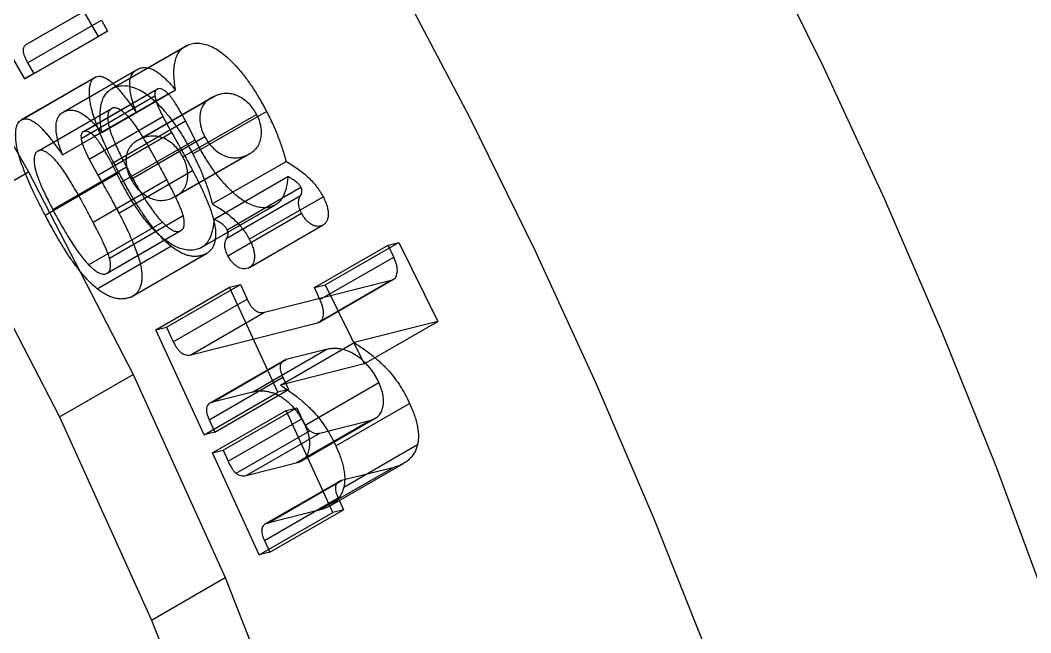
# Paper-space layout 'Sheet2' of a CAD drawing. Header units: inches. Extents: x 0 to 16.3, y 0 to 11.5.
# Drawn here: x 14.4862 to 14.9708, y 9.4743 to 9.7682 of the extents above; entities that cross this region are included whole.
import ezdxf

# ---------------------------------------------------------------- set-up
doc = ezdxf.new("R2010")
doc.units = ezdxf.units.IN
doc.header["$MEASUREMENT"] = 0

psp = doc.layouts.new('Sheet2')

# ---------------------------------------------------------------- linework, layer by layer
at = {"color": 7, "linetype": 'Continuous', "lineweight": 25}
for p, q in [((14.523751, 9.760414), (14.496981, 9.806779)), ((14.433981, 9.792552), (14.490239, 9.695496)), ((14.488395, 9.740003), (14.461626, 9.786369)), ((14.526915, 9.778317), (14.489057, 9.756455)), ((14.489057, 9.756455), (14.524412, 9.776865)), ((14.489819, 9.747772), (14.525174, 9.768182)), ((14.525174, 9.768182), (14.528182, 9.762973)), ((14.488395, 9.740003), (14.523751, 9.760414)), ((14.492827, 9.742562), (14.528182, 9.762973)), ((14.528182, 9.762973), (14.523751, 9.760414)), ((14.565366, 9.755644), (14.530011, 9.735234)), ((14.531215, 9.735873), (14.566571, 9.756284)), ((14.489819, 9.747772), (14.492827, 9.742562)), ((14.542146, 9.744425), (14.506791, 9.724014)), ((14.507534, 9.724421), (14.542889, 9.744831)), ((14.52206, 9.740719), (14.486704, 9.720308)), ((14.487201, 9.720575), (14.522557, 9.740986)), ((14.492827, 9.742562), (14.488395, 9.740003)), ((14.551865, 9.735062), (14.516509, 9.714651)), ((14.516738, 9.714778), (14.552093, 9.735188)), ((14.52536, 9.714362), (14.560715, 9.734772)), ((14.515454, 9.711443), (14.55081, 9.731854)), ((14.521791, 9.712509), (14.557146, 9.732919)), ((14.577583, 9.730772), (14.542228, 9.710362)), ((14.544149, 9.711342), (14.579504, 9.731752)), ((14.494961, 9.70556), (14.530317, 9.72597)), ((14.506571, 9.703535), (14.541927, 9.723945)), ((14.519284, 9.701568), (14.55464, 9.721978)), ((14.55464, 9.721978), (14.558851, 9.714291)), ((14.564261, 9.702603), (14.599616, 9.723013)), ((14.568993, 9.704016), (14.604348, 9.724426)), ((14.530132, 9.699474), (14.565488, 9.719884)), ((14.57008, 9.710865), (14.565488, 9.719884)), ((14.523495, 9.693881), (14.558851, 9.714291)), ((14.534724, 9.690455), (14.57008, 9.710865)), ((14.539376, 9.691914), (14.574732, 9.712324)), ((14.519284, 9.701568), (14.523495, 9.693881)), ((14.559268, 9.682909), (14.594623, 9.703319)), ((14.561205, 9.683902), (14.596561, 9.704312)), ((14.501819, 9.677427), (14.537175, 9.697837)), ((14.534724, 9.690455), (14.530132, 9.699474)), ((14.533561, 9.675659), (14.568917, 9.696069)), ((14.578337, 9.680028), (14.613692, 9.700438)), ((14.454883, 9.675086), (14.490239, 9.695496)), ((14.490239, 9.695496), (14.540412, 9.598234)), ((14.49819, 9.67466), (14.533545, 9.69507)), ((14.521169, 9.671305), (14.556525, 9.691715)), ((14.579199, 9.672746), (14.614555, 9.693156)), ((14.585515, 9.667664), (14.620871, 9.688074)), ((14.585275, 9.663635), (14.62063, 9.684045)), ((14.596103, 9.663103), (14.631458, 9.683513)), ((14.572281, 9.658701), (14.607637, 9.679112)), ((14.573342, 9.659253), (14.608698, 9.679664)), ((14.454883, 9.675086), (14.505057, 9.577824)), ((14.52905, 9.654043), (14.564405, 9.674453)), ((14.585816, 9.655125), (14.621172, 9.675535)), ((14.519064, 9.650847), (14.554419, 9.671257)), ((14.527586, 9.646645), (14.562941, 9.667055)), ((14.527988, 9.646857), (14.563343, 9.667267)), ((14.595602, 9.649291), (14.630957, 9.669701)), ((14.596153, 9.649591), (14.631509, 9.670002)), ((14.523194, 9.639316), (14.55855, 9.659726)), ((14.62734, 9.639906), (14.662695, 9.660317)), ((14.632453, 9.641192), (14.667808, 9.661602)), ((14.662695, 9.660317), (14.667808, 9.661602)), ((14.665342, 9.654528), (14.662695, 9.660317)), ((14.667808, 9.661602), (14.686517, 9.623687)), ((14.539236, 9.635358), (14.574591, 9.655768)), ((14.54033, 9.63591), (14.575686, 9.656321)), ((14.629986, 9.634118), (14.665342, 9.654528)), ((14.603382, 9.628079), (14.664079, 9.643402)), ((14.628723, 9.622992), (14.664079, 9.643402)), ((14.629891, 9.623457), (14.665246, 9.643868)), ((14.551323, 9.619673), (14.586679, 9.640083)), ((14.556456, 9.62097), (14.591812, 9.641381)), ((14.586679, 9.640083), (14.591812, 9.641381)), ((14.609738, 9.589723), (14.586679, 9.640083)), ((14.591812, 9.641381), (14.59502, 9.634365)), ((14.62734, 9.639906), (14.632453, 9.641192)), ((14.629986, 9.634118), (14.62734, 9.639906)), ((14.632453, 9.641192), (14.651161, 9.603277)), ((14.559665, 9.613955), (14.59502, 9.634365)), ((14.568026, 9.607669), (14.603382, 9.628079)), ((14.686517, 9.623687), (14.646373, 9.613542)), ((14.651161, 9.603277), (14.686517, 9.623687)), ((14.551323, 9.619673), (14.556456, 9.62097)), ((14.574383, 9.569313), (14.551323, 9.619673)), ((14.556456, 9.62097), (14.559665, 9.613955)), ((14.568026, 9.607669), (14.628723, 9.622992)), ((14.597563, 9.589738), (14.632918, 9.610148)), ((14.611017, 9.593132), (14.646373, 9.613542)), ((14.632918, 9.610148), (14.613789, 9.60533)), ((14.612508, 9.604829), (14.577152, 9.584419)), ((14.578433, 9.58492), (14.613789, 9.60533)), ((14.651161, 9.603277), (14.611017, 9.593132)), ((14.505057, 9.577824), (14.540412, 9.598234)), ((14.540412, 9.598234), (14.584553, 9.500771)), ((14.576809, 9.576503), (14.612164, 9.596913)), ((14.612164, 9.596913), (14.614871, 9.59102)), ((14.622888, 9.573914), (14.658243, 9.594324)), ((14.574383, 9.569313), (14.609738, 9.589723)), ((14.597563, 9.589738), (14.578433, 9.58492)), ((14.579516, 9.57061), (14.614871, 9.59102)), ((14.614871, 9.59102), (14.609738, 9.589723)), ((14.578373, 9.560572), (14.613728, 9.580983)), ((14.583506, 9.56187), (14.618862, 9.58228)), ((14.613728, 9.580983), (14.618862, 9.58228)), ((14.636126, 9.53207), (14.613728, 9.580983)), ((14.618862, 9.58228), (14.621288, 9.576989)), ((14.637606, 9.563935), (14.672962, 9.584346)), ((14.505057, 9.577824), (14.549198, 9.480361)), ((14.576809, 9.576503), (14.579516, 9.57061)), ((14.585933, 9.556579), (14.621288, 9.576989)), ((14.618597, 9.55576), (14.653952, 9.57617)), ((14.621151, 9.556789), (14.656507, 9.5772)), ((14.62991, 9.570113), (14.653952, 9.57617)), ((14.579516, 9.57061), (14.574383, 9.569313)), ((14.589722, 9.550848), (14.625078, 9.571259)), ((14.594555, 9.549703), (14.62991, 9.570113)), ((14.578373, 9.560572), (14.583506, 9.56187)), ((14.600771, 9.511659), (14.578373, 9.560572)), ((14.583506, 9.56187), (14.585933, 9.556579)), ((14.641416, 9.544208), (14.676771, 9.564618)), ((14.594555, 9.549703), (14.618597, 9.55576)), ((14.63462, 9.535073), (14.669975, 9.555483)), ((14.629485, 9.533081), (14.664841, 9.553491)), ((14.664841, 9.553491), (14.640357, 9.547318)), ((14.63896, 9.546779), (14.603605, 9.526369)), ((14.605002, 9.526907), (14.640357, 9.547318)), ((14.603318, 9.518595), (14.638673, 9.539005)), ((14.638673, 9.539005), (14.64126, 9.533367)), ((14.600771, 9.511659), (14.636126, 9.53207)), ((14.629485, 9.533081), (14.605002, 9.526907)), ((14.605904, 9.512957), (14.64126, 9.533367)), ((14.64126, 9.533367), (14.636126, 9.53207)), ((14.603318, 9.518595), (14.605904, 9.512957)), ((14.605904, 9.512957), (14.600771, 9.511659)), ((14.549198, 9.480361), (14.584553, 9.500771)), ((14.584553, 9.500771), (14.62271, 9.403113)), ((14.549198, 9.480361), (14.587355, 9.382703))]:
    psp.add_line(p, q, dxfattribs=at)
at = {"color": 7, "linetype": 'Continuous', "lineweight": 25, "flags": 128}
for points in [[(14.97818, 9.489293), (14.954288, 9.553784), (14.928499, 9.618115), (14.90086, 9.682163), (14.871425, 9.745805), (14.840251, 9.80892), (14.807397, 9.871385), (14.772926, 9.933082), (14.736904, 9.993893), (14.6994, 10.0537), (14.660487, 10.11239), (14.620238, 10.16985), (14.57873, 10.225969), (14.536044, 10.280641), (14.49226, 10.333761)], [(14.928124, 9.077819), (14.914574, 9.141493), (14.89891, 9.205646), (14.881162, 9.270153), (14.861366, 9.33489), (14.839558, 9.39973), (14.815782, 9.464549), (14.790083, 9.529221), (14.762512, 9.593621), (14.733121, 9.657624), (14.701967, 9.721107), (14.66911, 9.783947), (14.634615, 9.846022), (14.598547, 9.907213), (14.560978, 9.9674), (14.521978, 10.026467), (14.481624, 10.084301), (14.439994, 10.140788), (14.397169, 10.195821), (14.35323, 10.249292), (14.308264, 10.301098)]]:
    psp.add_lwpolyline(points, dxfattribs=at)
at = {"color": 7, "linetype": 'Continuous', "lineweight": 25}
for points, knots in [([(14.489057, 9.756455), (14.488825, 9.756298), (14.488385, 9.756001), (14.487924, 9.755303), (14.487681, 9.754435), (14.487638, 9.753406), (14.487822, 9.752216), (14.488281, 9.750857), (14.488937, 9.749349), (14.489515, 9.748316), (14.489819, 9.747772)], [0, 0, 0, 0, 0.1252779, 0.2372225, 0.3466958, 0.4547036, 0.5696431, 0.6936425, 0.8385087, 1, 1, 1, 1]), ([(14.560715, 9.734772), (14.560504, 9.736172), (14.560093, 9.738887), (14.559899, 9.742667), (14.560038, 9.746051), (14.560588, 9.748981), (14.561484, 9.751522), (14.562812, 9.753568), (14.564487, 9.755224), (14.565867, 9.755926), (14.566571, 9.756284)], [0, 0, 0, 0, 0.1433641, 0.2781877, 0.40441, 0.5249962, 0.6421506, 0.7591222, 0.8771555, 1, 1, 1, 1]), ([(14.566571, 9.756284), (14.567381, 9.756572), (14.568981, 9.757141), (14.571678, 9.757272), (14.574529, 9.756829), (14.577537, 9.755789), (14.58069, 9.754139), (14.583966, 9.751788), (14.587323, 9.748749), (14.590771, 9.745107), (14.594236, 9.740814), (14.597702, 9.735919), (14.601121, 9.730405), (14.603246, 9.726467), (14.604348, 9.724426)], [0, 0, 0, 0, 0.0717273, 0.1416636, 0.2103476, 0.2804099, 0.3523929, 0.4271235, 0.5069718, 0.5923216, 0.683975, 0.7817172, 0.8868377, 1, 1, 1, 1]), ([(14.541927, 9.723945), (14.541414, 9.725331), (14.540438, 9.727969), (14.539433, 9.731716), (14.538839, 9.73504), (14.538695, 9.737941), (14.53904, 9.740401), (14.539849, 9.742405), (14.541157, 9.743909), (14.542298, 9.744517), (14.542889, 9.744831)], [0, 0, 0, 0, 0.15777248, 0.30016098, 0.4279569, 0.54602432, 0.65734369, 0.76775723, 0.87977272, 1, 1, 1, 1]), ([(14.542889, 9.744831), (14.543469, 9.745048), (14.544592, 9.745468), (14.546501, 9.745503), (14.548461, 9.745134), (14.550534, 9.744271), (14.552779, 9.742848), (14.555223, 9.740739), (14.557924, 9.738023), (14.559742, 9.735906), (14.560715, 9.734772)], [0, 0, 0, 0, 0.116852, 0.2265205, 0.3330832, 0.4384286, 0.5512235, 0.6818128, 0.8296864, 1, 1, 1, 1]), ([(14.533545, 9.69507), (14.532597, 9.696909), (14.530772, 9.700448), (14.528233, 9.705584), (14.526048, 9.710345), (14.524167, 9.714721), (14.522612, 9.718722), (14.52138, 9.722349), (14.520459, 9.725595), (14.519862, 9.728474), (14.519556, 9.730999), (14.519393, 9.733261), (14.519457, 9.735236), (14.519684, 9.736951), (14.520108, 9.738396), (14.520737, 9.739543), (14.521533, 9.740456), (14.522216, 9.740809), (14.522557, 9.740986)], [0, 0, 0, 0, 0.1119662, 0.2155315, 0.3106016, 0.3972551, 0.476151, 0.547615, 0.6116084, 0.668695, 0.720898, 0.7685084, 0.8124377, 0.8537342, 0.8915316, 0.9282944, 0.9642617, 1, 1, 1, 1]), ([(14.522557, 9.740986), (14.523016, 9.741127), (14.523938, 9.741411), (14.525605, 9.741158), (14.527429, 9.740373), (14.529058, 9.739321), (14.530489, 9.738125), (14.531719, 9.736917), (14.533093, 9.735445), (14.534597, 9.733688), (14.536234, 9.731645), (14.538022, 9.729347), (14.539931, 9.726745), (14.54124, 9.724908), (14.541927, 9.723945)], [0, 0, 0, 0, 0.0799728, 0.1603742, 0.2427085, 0.3337283, 0.3850095, 0.4456933, 0.5142251, 0.592168, 0.6797865, 0.7767761, 0.8829654, 1, 1, 1, 1]), ([(14.52536, 9.714362), (14.525148, 9.715761), (14.524738, 9.718477), (14.524543, 9.722257), (14.524682, 9.725641), (14.525233, 9.728571), (14.526129, 9.731111), (14.527456, 9.733158), (14.529132, 9.734814), (14.530512, 9.735516), (14.531215, 9.735873)], [0, 0, 0, 0, 0.1433641, 0.2781877, 0.40441, 0.5249962, 0.6421506, 0.7591222, 0.8771555, 1, 1, 1, 1]), ([(14.531215, 9.735873), (14.532026, 9.736162), (14.533626, 9.736731), (14.536323, 9.736861), (14.539174, 9.736418), (14.542181, 9.735379), (14.545334, 9.733729), (14.548611, 9.731378), (14.551967, 9.728339), (14.555416, 9.724697), (14.55888, 9.720404), (14.562347, 9.715509), (14.565766, 9.709995), (14.567891, 9.706057), (14.568993, 9.704016)], [0, 0, 0, 0, 0.0717273, 0.1416636, 0.2103476, 0.2804099, 0.3523929, 0.4271235, 0.5069718, 0.5923216, 0.683975, 0.7817172, 0.8868377, 1, 1, 1, 1]), ([(14.552093, 9.735188), (14.551843, 9.735053), (14.551365, 9.734794), (14.550915, 9.734034), (14.550691, 9.733058), (14.55077, 9.732263), (14.55081, 9.731854)], [0, 0, 0, 0, 0.2632614, 0.5048693, 0.7447514, 1, 1, 1, 1]), ([(14.557146, 9.732919), (14.556657, 9.733385), (14.555745, 9.734253), (14.554362, 9.735108), (14.553096, 9.735484), (14.552427, 9.735287), (14.552093, 9.735188)], [0, 0, 0, 0, 0.28719342, 0.53458039, 0.76722988, 1, 1, 1, 1]), ([(14.55081, 9.731854), (14.550925, 9.731224), (14.551175, 9.729851), (14.552019, 9.727538), (14.553172, 9.724869), (14.554126, 9.72299), (14.55464, 9.721978)], [0, 0, 0, 0, 0.1934624, 0.4215546, 0.6886686, 1, 1, 1, 1]), ([(14.565488, 9.719884), (14.565065, 9.720689), (14.564257, 9.722227), (14.563022, 9.724396), (14.561878, 9.726351), (14.560829, 9.728115), (14.559796, 9.729625), (14.558862, 9.730936), (14.557997, 9.73204), (14.557417, 9.73264), (14.557146, 9.732919)], [0, 0, 0, 0, 0.174656, 0.333647, 0.4785208, 0.6093872, 0.7269002, 0.8310203, 0.9212001, 1, 1, 1, 1]), ([(14.579504, 9.731752), (14.578588, 9.731314), (14.576863, 9.730489), (14.574809, 9.728634), (14.573301, 9.726489), (14.572499, 9.7239), (14.572227, 9.721136), (14.572544, 9.718231), (14.573312, 9.715247), (14.574253, 9.713309), (14.574732, 9.712324)], [0, 0, 0, 0, 0.16798537, 0.31652488, 0.45125771, 0.57457399, 0.68842493, 0.79357164, 0.89512334, 1, 1, 1, 1]), ([(14.599616, 9.723013), (14.599088, 9.723944), (14.598037, 9.725798), (14.595958, 9.728169), (14.59363, 9.730175), (14.591509, 9.731449), (14.589716, 9.732257), (14.588318, 9.732671), (14.586886, 9.732979), (14.585449, 9.733046), (14.583975, 9.732996), (14.582492, 9.732754), (14.580983, 9.732351), (14.580007, 9.731956), (14.579504, 9.731752)], [0, 0, 0, 0, 0.10001235, 0.19898084, 0.30243996, 0.41713627, 0.47886676, 0.54181348, 0.60813869, 0.67815946, 0.75171178, 0.82961815, 0.91227124, 1, 1, 1, 1]), ([(14.507534, 9.724421), (14.508113, 9.724638), (14.509236, 9.725057), (14.511145, 9.725093), (14.513106, 9.724724), (14.515178, 9.723861), (14.517424, 9.722438), (14.519867, 9.720329), (14.522568, 9.717613), (14.524387, 9.715495), (14.52536, 9.714362)], [0, 0, 0, 0, 0.116852, 0.2265205, 0.3330832, 0.4384286, 0.5512235, 0.6818128, 0.8296864, 1, 1, 1, 1]), ([(14.530317, 9.72597), (14.529903, 9.725718), (14.529071, 9.725212), (14.528396, 9.72357), (14.52817, 9.721384), (14.528385, 9.719119), (14.52883, 9.716977), (14.529378, 9.715037), (14.530151, 9.71283), (14.531146, 9.710352), (14.532351, 9.707607), (14.533764, 9.704584), (14.535385, 9.701295), (14.536562, 9.69902), (14.537175, 9.697837)], [0, 0, 0, 0, 0.0729583, 0.1465831, 0.2284707, 0.3218944, 0.3760151, 0.4382418, 0.5087158, 0.5879435, 0.6769672, 0.7748391, 0.8828674, 1, 1, 1, 1]), ([(14.556525, 9.691715), (14.555542, 9.693585), (14.553667, 9.697153), (14.550892, 9.702199), (14.548352, 9.706716), (14.546007, 9.710682), (14.543895, 9.714117), (14.541983, 9.716985), (14.540311, 9.719337), (14.538783, 9.721136), (14.537417, 9.722576), (14.536161, 9.723741), (14.534985, 9.724691), (14.533886, 9.725393), (14.532862, 9.725907), (14.531918, 9.726169), (14.53106, 9.726198), (14.530565, 9.726046), (14.530317, 9.72597)], [0, 0, 0, 0, 0.1345605, 0.2566176, 0.366274, 0.4640328, 0.5495804, 0.6226982, 0.6840477, 0.7343205, 0.7771776, 0.8167253, 0.8522049, 0.8847092, 0.9154545, 0.9440259, 0.9719839, 1, 1, 1, 1]), ([(14.49819, 9.67466), (14.497242, 9.676498), (14.495417, 9.680037), (14.492878, 9.685173), (14.490693, 9.689935), (14.488812, 9.69431), (14.487256, 9.698312), (14.486025, 9.701939), (14.485104, 9.705185), (14.484507, 9.708064), (14.4842, 9.710589), (14.484038, 9.712851), (14.484101, 9.714826), (14.484329, 9.71654), (14.484752, 9.717986), (14.485382, 9.719133), (14.486178, 9.720046), (14.486861, 9.720399), (14.487201, 9.720575)], [0, 0, 0, 0, 0.1119662, 0.2155315, 0.3106016, 0.3972551, 0.476151, 0.547615, 0.6116084, 0.668695, 0.720898, 0.7685084, 0.8124377, 0.8537342, 0.8915316, 0.9282944, 0.9642617, 1, 1, 1, 1]), ([(14.487201, 9.720575), (14.487661, 9.720717), (14.488583, 9.721001), (14.49025, 9.720748), (14.492074, 9.719963), (14.493702, 9.718911), (14.495134, 9.717715), (14.496364, 9.716506), (14.497738, 9.715034), (14.499241, 9.713278), (14.500879, 9.711235), (14.502666, 9.708937), (14.504576, 9.706335), (14.505885, 9.704498), (14.506571, 9.703535)], [0, 0, 0, 0, 0.0799728, 0.1603742, 0.2427085, 0.3337283, 0.3850095, 0.4456933, 0.5142251, 0.592168, 0.6797865, 0.7767761, 0.8829654, 1, 1, 1, 1]), ([(14.506571, 9.703535), (14.506059, 9.704921), (14.505083, 9.707559), (14.504078, 9.711306), (14.503483, 9.71463), (14.50334, 9.717531), (14.503684, 9.719991), (14.504494, 9.721995), (14.505802, 9.723499), (14.506943, 9.724107), (14.507534, 9.724421)], [0, 0, 0, 0, 0.15777248, 0.30016098, 0.4279569, 0.54602432, 0.65734369, 0.76775723, 0.87977272, 1, 1, 1, 1]), ([(14.594623, 9.703319), (14.595537, 9.703759), (14.597273, 9.704595), (14.599365, 9.706442), (14.600865, 9.708675), (14.60171, 9.711306), (14.602009, 9.714135), (14.601777, 9.717067), (14.601025, 9.720084), (14.600088, 9.722032), (14.599616, 9.723013)], [0, 0, 0, 0, 0.1654707, 0.3142944, 0.4485756, 0.5739872, 0.6898693, 0.7957948, 0.8972002, 1, 1, 1, 1]), ([(14.604348, 9.724426), (14.605366, 9.722419), (14.607377, 9.718451), (14.609882, 9.712406), (14.612087, 9.706394), (14.613157, 9.702423), (14.613692, 9.700438)], [0, 0, 0, 0, 0.2553533, 0.5048452, 0.7524504, 1, 1, 1, 1]), ([(14.516738, 9.714778), (14.516488, 9.714643), (14.516009, 9.714384), (14.515559, 9.713624), (14.515336, 9.712648), (14.515414, 9.711853), (14.515454, 9.711443)], [0, 0, 0, 0, 0.2632614, 0.5048693, 0.7447514, 1, 1, 1, 1]), ([(14.515454, 9.711443), (14.515569, 9.710814), (14.51582, 9.709441), (14.516664, 9.707127), (14.517816, 9.704459), (14.518771, 9.70258), (14.519284, 9.701568)], [0, 0, 0, 0, 0.1934624, 0.4215546, 0.6886686, 1, 1, 1, 1]), ([(14.521791, 9.712509), (14.521301, 9.712975), (14.52039, 9.713843), (14.519007, 9.714697), (14.517741, 9.715074), (14.517072, 9.714877), (14.516738, 9.714778)], [0, 0, 0, 0, 0.28719342, 0.53458039, 0.76722988, 1, 1, 1, 1]), ([(14.530132, 9.699474), (14.529709, 9.700279), (14.528902, 9.701816), (14.527667, 9.703985), (14.526522, 9.705941), (14.525474, 9.707705), (14.524441, 9.709215), (14.523506, 9.710526), (14.522642, 9.71163), (14.522061, 9.71223), (14.521791, 9.712509)], [0, 0, 0, 0, 0.174656, 0.333647, 0.4785208, 0.6093872, 0.7269002, 0.8310203, 0.9212001, 1, 1, 1, 1]), ([(14.544149, 9.711342), (14.543233, 9.710904), (14.541507, 9.710079), (14.539454, 9.708224), (14.537946, 9.706078), (14.537144, 9.70349), (14.536871, 9.700726), (14.537188, 9.697821), (14.537956, 9.694837), (14.538898, 9.692899), (14.539376, 9.691914)], [0, 0, 0, 0, 0.16798537, 0.31652488, 0.45125771, 0.57457399, 0.68842493, 0.79357164, 0.89512334, 1, 1, 1, 1]), ([(14.564261, 9.702603), (14.563733, 9.703534), (14.562682, 9.705388), (14.560603, 9.707759), (14.558274, 9.709765), (14.556153, 9.711039), (14.554361, 9.711847), (14.552963, 9.71226), (14.55153, 9.712569), (14.550093, 9.712636), (14.54862, 9.712586), (14.547136, 9.712344), (14.545628, 9.711941), (14.544651, 9.711545), (14.544149, 9.711342)], [0, 0, 0, 0, 0.10001235, 0.19898084, 0.30243996, 0.41713627, 0.47886676, 0.54181348, 0.60813869, 0.67815946, 0.75171178, 0.82961815, 0.91227124, 1, 1, 1, 1]), ([(14.558851, 9.714291), (14.559412, 9.713295), (14.560495, 9.711374), (14.562068, 9.708592), (14.563495, 9.706006), (14.564841, 9.703633), (14.566025, 9.701453), (14.5671, 9.699473), (14.568059, 9.69771), (14.568644, 9.696591), (14.568917, 9.696069)], [0, 0, 0, 0, 0.164657, 0.3177628, 0.460303, 0.5903074, 0.7107484, 0.8177229, 0.9150806, 1, 1, 1, 1]), ([(14.607637, 9.679112), (14.606833, 9.678828), (14.605245, 9.678267), (14.602564, 9.678141), (14.59972, 9.678625), (14.596738, 9.679626), (14.593618, 9.681306), (14.590391, 9.683586), (14.587085, 9.686562), (14.583674, 9.690099), (14.580232, 9.694339), (14.576804, 9.699252), (14.573351, 9.704803), (14.571201, 9.708788), (14.57008, 9.710865)], [0, 0, 0, 0, 0.07147422, 0.14116782, 0.21007396, 0.280069, 0.35150414, 0.42567344, 0.50437787, 0.58881485, 0.67971183, 0.77789125, 0.884247, 1, 1, 1, 1]), ([(14.574732, 9.712324), (14.575266, 9.711381), (14.57633, 9.709505), (14.578422, 9.707108), (14.580756, 9.705071), (14.583344, 9.703485), (14.586125, 9.70239), (14.588964, 9.702032), (14.591864, 9.702296), (14.593668, 9.702965), (14.594623, 9.703319)], [0, 0, 0, 0, 0.1026216, 0.2041268, 0.3091892, 0.4254501, 0.550409, 0.6860638, 0.8337355, 1, 1, 1, 1]), ([(14.521169, 9.671305), (14.520186, 9.673175), (14.518312, 9.676743), (14.515537, 9.681789), (14.512997, 9.686306), (14.510652, 9.690272), (14.508539, 9.693706), (14.506628, 9.696575), (14.504956, 9.698927), (14.503427, 9.700726), (14.502062, 9.702166), (14.500806, 9.703331), (14.49963, 9.704281), (14.49853, 9.704982), (14.497507, 9.705497), (14.496562, 9.705759), (14.495705, 9.705788), (14.495209, 9.705636), (14.494961, 9.70556)], [0, 0, 0, 0, 0.1345605, 0.2566176, 0.366274, 0.4640328, 0.5495804, 0.6226982, 0.6840477, 0.7343205, 0.7771776, 0.8167253, 0.8522049, 0.8847092, 0.9154545, 0.9440259, 0.9719839, 1, 1, 1, 1]), ([(14.494961, 9.70556), (14.494548, 9.705308), (14.493716, 9.704802), (14.493041, 9.703159), (14.492815, 9.700973), (14.49303, 9.698709), (14.493474, 9.696567), (14.494022, 9.694627), (14.494796, 9.69242), (14.495791, 9.689942), (14.496995, 9.687197), (14.498408, 9.684173), (14.500029, 9.680884), (14.501207, 9.67861), (14.501819, 9.677427)], [0, 0, 0, 0, 0.0729583, 0.1465831, 0.2284707, 0.3218944, 0.3760151, 0.4382418, 0.5087158, 0.5879435, 0.6769672, 0.7748391, 0.8828674, 1, 1, 1, 1]), ([(14.559268, 9.682909), (14.560182, 9.683349), (14.561917, 9.684185), (14.56401, 9.686032), (14.56551, 9.688265), (14.566355, 9.690896), (14.566653, 9.693725), (14.566422, 9.696656), (14.56567, 9.699674), (14.564732, 9.701622), (14.564261, 9.702603)], [0, 0, 0, 0, 0.1654707, 0.3142944, 0.4485756, 0.5739872, 0.6898693, 0.7957948, 0.8972002, 1, 1, 1, 1]), ([(14.568993, 9.704016), (14.57001, 9.702009), (14.572022, 9.698041), (14.574527, 9.691995), (14.576731, 9.685984), (14.577802, 9.682013), (14.578337, 9.680028)], [0, 0, 0, 0, 0.2553533, 0.5048452, 0.7524504, 1, 1, 1, 1]), ([(14.537175, 9.697837), (14.537997, 9.696291), (14.53958, 9.693311), (14.541978, 9.689058), (14.544246, 9.685158), (14.546466, 9.68166), (14.548561, 9.678502), (14.550595, 9.675739), (14.552504, 9.673299), (14.553804, 9.671913), (14.554419, 9.671257)], [0, 0, 0, 0, 0.1642386, 0.3163819, 0.457238, 0.5864857, 0.7049714, 0.8132554, 0.9116426, 1, 1, 1, 1]), ([(14.568917, 9.696069), (14.569734, 9.694494), (14.571308, 9.691462), (14.573427, 9.687052), (14.575249, 9.682973), (14.576786, 9.67922), (14.578013, 9.675779), (14.57896, 9.672662), (14.579566, 9.669884), (14.579907, 9.667409), (14.579954, 9.66522), (14.579832, 9.663227), (14.579451, 9.661479), (14.578915, 9.659892), (14.578155, 9.658516), (14.577144, 9.65741), (14.575989, 9.656426), (14.575065, 9.655991), (14.574591, 9.655768)], [0, 0, 0, 0, 0.1022841, 0.1969133, 0.2828973, 0.3619876, 0.4342244, 0.4995654, 0.5584277, 0.6118901, 0.6619472, 0.7104958, 0.7572129, 0.8036442, 0.8508274, 0.8986394, 0.9480754, 1, 1, 1, 1]), ([(14.613692, 9.700438), (14.614702, 9.699858), (14.616645, 9.698743), (14.619446, 9.696836), (14.622025, 9.694878), (14.62438, 9.692807), (14.626507, 9.690637), (14.628385, 9.688355), (14.630068, 9.686002), (14.630998, 9.684338), (14.631458, 9.683513)], [0, 0, 0, 0, 0.15708011, 0.30220215, 0.43712444, 0.56302422, 0.68027361, 0.79060077, 0.89628986, 1, 1, 1, 1]), ([(14.523495, 9.693881), (14.524056, 9.692885), (14.525139, 9.690964), (14.526713, 9.688182), (14.52814, 9.685596), (14.529486, 9.683222), (14.530669, 9.681043), (14.531745, 9.679063), (14.532703, 9.6773), (14.533289, 9.67618), (14.533561, 9.675659)], [0, 0, 0, 0, 0.164657, 0.3177628, 0.460303, 0.5903074, 0.7107484, 0.8177229, 0.9150806, 1, 1, 1, 1]), ([(14.55855, 9.659726), (14.557613, 9.660507), (14.55567, 9.662128), (14.552778, 9.665181), (14.549799, 9.668764), (14.546711, 9.672918), (14.543525, 9.677634), (14.540273, 9.682943), (14.536884, 9.688792), (14.534688, 9.692921), (14.533545, 9.69507)], [0, 0, 0, 0, 0.0915231, 0.1898161, 0.2977997, 0.4148577, 0.543604, 0.6837534, 0.8354554, 1, 1, 1, 1]), ([(14.539376, 9.691914), (14.539911, 9.690971), (14.540974, 9.689095), (14.543067, 9.686698), (14.5454, 9.684661), (14.547989, 9.683075), (14.55077, 9.68198), (14.553609, 9.681622), (14.556509, 9.681886), (14.558313, 9.682555), (14.559268, 9.682909)], [0, 0, 0, 0, 0.1026216, 0.2041268, 0.3091892, 0.4254501, 0.550409, 0.6860638, 0.8337355, 1, 1, 1, 1]), ([(14.564405, 9.674453), (14.564299, 9.67485), (14.564062, 9.675736), (14.563491, 9.677204), (14.562792, 9.678948), (14.561874, 9.680962), (14.560829, 9.683268), (14.559543, 9.68583), (14.558104, 9.68868), (14.557068, 9.69067), (14.556525, 9.691715)], [0, 0, 0, 0, 0.0681948, 0.1520019, 0.2506515, 0.3672484, 0.5002957, 0.649321, 0.8158743, 1, 1, 1, 1]), ([(14.614555, 9.693156), (14.614473, 9.692244), (14.614314, 9.690462), (14.613876, 9.688001), (14.613254, 9.685827), (14.612467, 9.683926), (14.611532, 9.682273), (14.610398, 9.680933), (14.609118, 9.679841), (14.608129, 9.679354), (14.607637, 9.679112)], [0, 0, 0, 0, 0.1427019, 0.2788428, 0.4084336, 0.5322444, 0.6524267, 0.7697848, 0.885165, 1, 1, 1, 1]), ([(14.620871, 9.688074), (14.620595, 9.688497), (14.61996, 9.689472), (14.618531, 9.690669), (14.61671, 9.691981), (14.615325, 9.692736), (14.614555, 9.693156)], [0, 0, 0, 0, 0.1613015, 0.3711503, 0.6500684, 1, 1, 1, 1]), ([(14.572281, 9.658701), (14.571477, 9.658418), (14.56989, 9.657857), (14.567209, 9.657731), (14.564364, 9.658215), (14.561383, 9.659216), (14.558263, 9.660896), (14.555035, 9.663176), (14.551729, 9.666152), (14.548319, 9.669689), (14.544876, 9.673929), (14.541448, 9.678842), (14.537996, 9.684393), (14.535845, 9.688378), (14.534724, 9.690455)], [0, 0, 0, 0, 0.07147422, 0.14116782, 0.21007396, 0.280069, 0.35150414, 0.42567344, 0.50437787, 0.58881485, 0.67971183, 0.77789125, 0.884247, 1, 1, 1, 1]), ([(14.62063, 9.684045), (14.620806, 9.684385), (14.621123, 9.684996), (14.621347, 9.686029), (14.62131, 9.687077), (14.621012, 9.687754), (14.620871, 9.688074)], [0, 0, 0, 0, 0.3291713, 0.5914306, 0.8074609, 1, 1, 1, 1]), ([(14.621172, 9.675535), (14.620967, 9.675939), (14.62057, 9.676723), (14.620156, 9.677917), (14.619842, 9.679064), (14.619697, 9.680171), (14.619735, 9.681202), (14.619867, 9.682228), (14.620176, 9.683185), (14.620475, 9.683752), (14.62063, 9.684045)], [0, 0, 0, 0, 0.1259452, 0.2449762, 0.3624811, 0.4772665, 0.5958593, 0.7210582, 0.8560744, 1, 1, 1, 1]), ([(14.631458, 9.683513), (14.631858, 9.682703), (14.632626, 9.681144), (14.633446, 9.678811), (14.633906, 9.676631), (14.633982, 9.67465), (14.633717, 9.672924), (14.63315, 9.671457), (14.632211, 9.670364), (14.631381, 9.669925), (14.630957, 9.669701)], [0, 0, 0, 0, 0.1398712, 0.2691538, 0.3916986, 0.5130197, 0.6327935, 0.749676, 0.8719683, 1, 1, 1, 1]), ([(14.501819, 9.677427), (14.502641, 9.67588), (14.504225, 9.6729), (14.506623, 9.668647), (14.50889, 9.664748), (14.51111, 9.66125), (14.513206, 9.658092), (14.51524, 9.655329), (14.517149, 9.652888), (14.518449, 9.651503), (14.519064, 9.650847)], [0, 0, 0, 0, 0.1642386, 0.3163819, 0.457238, 0.5864857, 0.7049714, 0.8132554, 0.9116426, 1, 1, 1, 1]), ([(14.578337, 9.680028), (14.579347, 9.679448), (14.58129, 9.678332), (14.584091, 9.676426), (14.58667, 9.674468), (14.589024, 9.672397), (14.591151, 9.670227), (14.59303, 9.667945), (14.594713, 9.665592), (14.595642, 9.663927), (14.596103, 9.663103)], [0, 0, 0, 0, 0.15708011, 0.30220215, 0.43712444, 0.56302422, 0.68027361, 0.79060077, 0.89628986, 1, 1, 1, 1]), ([(14.523194, 9.639316), (14.522258, 9.640097), (14.520315, 9.641717), (14.517422, 9.644771), (14.514443, 9.648354), (14.511356, 9.652508), (14.508169, 9.657224), (14.504918, 9.662533), (14.501528, 9.668382), (14.499332, 9.672511), (14.49819, 9.67466)], [0, 0, 0, 0, 0.0915231, 0.1898161, 0.2977997, 0.4148577, 0.543604, 0.6837534, 0.8354554, 1, 1, 1, 1]), ([(14.533561, 9.675659), (14.534379, 9.674084), (14.535953, 9.671052), (14.538072, 9.666642), (14.539893, 9.662562), (14.541431, 9.65881), (14.542658, 9.655369), (14.543604, 9.652252), (14.544211, 9.649474), (14.544552, 9.646999), (14.544598, 9.64481), (14.544477, 9.642817), (14.544096, 9.641069), (14.54356, 9.639481), (14.5428, 9.638105), (14.541789, 9.637), (14.540633, 9.636015), (14.539709, 9.635581), (14.539236, 9.635358)], [0, 0, 0, 0, 0.1022841, 0.1969133, 0.2828973, 0.3619876, 0.4342244, 0.4995654, 0.5584277, 0.6118901, 0.6619472, 0.7104958, 0.7572129, 0.8036442, 0.8508274, 0.8986394, 0.9480754, 1, 1, 1, 1]), ([(14.562941, 9.667055), (14.563176, 9.667173), (14.563636, 9.667405), (14.564179, 9.667963), (14.564597, 9.668656), (14.564824, 9.669544), (14.564961, 9.670539), (14.564896, 9.671722), (14.564751, 9.673024), (14.564523, 9.673964), (14.564405, 9.674453)], [0, 0, 0, 0, 0.1237429, 0.24162, 0.356711, 0.4716004, 0.5909848, 0.717192, 0.8525891, 1, 1, 1, 1]), ([(14.579199, 9.672746), (14.579118, 9.671834), (14.578959, 9.670052), (14.578521, 9.66759), (14.577899, 9.665416), (14.577111, 9.663516), (14.576177, 9.661863), (14.575042, 9.660523), (14.573762, 9.659431), (14.572774, 9.658944), (14.572281, 9.658701)], [0, 0, 0, 0, 0.1427019, 0.2788428, 0.4084336, 0.5322444, 0.6524267, 0.7697848, 0.885165, 1, 1, 1, 1]), ([(14.585515, 9.667664), (14.585239, 9.668087), (14.584604, 9.669062), (14.583176, 9.670258), (14.581355, 9.671571), (14.57997, 9.672325), (14.579199, 9.672746)], [0, 0, 0, 0, 0.1613015, 0.3711503, 0.6500684, 1, 1, 1, 1]), ([(14.630957, 9.669701), (14.630546, 9.669558), (14.629759, 9.669285), (14.628448, 9.669258), (14.627105, 9.66958), (14.625753, 9.670243), (14.624444, 9.6712), (14.623231, 9.672438), (14.622098, 9.673874), (14.621486, 9.674973), (14.621172, 9.675535)], [0, 0, 0, 0, 0.1435307, 0.2750214, 0.4004376, 0.5231255, 0.6429533, 0.7579386, 0.8760144, 1, 1, 1, 1]), ([(14.52905, 9.654043), (14.528943, 9.65444), (14.528706, 9.655325), (14.528136, 9.656794), (14.527437, 9.658538), (14.526519, 9.660552), (14.525474, 9.662858), (14.524188, 9.66542), (14.522749, 9.66827), (14.521713, 9.67026), (14.521169, 9.671305)], [0, 0, 0, 0, 0.0681948, 0.1520019, 0.2506515, 0.3672484, 0.5002957, 0.649321, 0.8158743, 1, 1, 1, 1]), ([(14.554419, 9.671257), (14.554858, 9.670826), (14.555699, 9.669999), (14.556952, 9.668913), (14.558138, 9.668071), (14.559251, 9.667411), (14.560292, 9.667004), (14.561258, 9.666792), (14.562165, 9.666775), (14.562681, 9.666961), (14.562941, 9.667055)], [0, 0, 0, 0, 0.1549864, 0.2970931, 0.4294535, 0.551981, 0.6669867, 0.7790195, 0.8886114, 1, 1, 1, 1]), ([(14.585275, 9.663635), (14.585451, 9.663975), (14.585768, 9.664585), (14.585992, 9.665619), (14.585955, 9.666667), (14.585656, 9.667344), (14.585515, 9.667664)], [0, 0, 0, 0, 0.3291713, 0.5914306, 0.8074609, 1, 1, 1, 1]), ([(14.585816, 9.655125), (14.585612, 9.655528), (14.585215, 9.656313), (14.5848, 9.657507), (14.584487, 9.658654), (14.584342, 9.659761), (14.584379, 9.660792), (14.584511, 9.661818), (14.58482, 9.662774), (14.58512, 9.663342), (14.585275, 9.663635)], [0, 0, 0, 0, 0.1259452, 0.2449762, 0.3624811, 0.4772665, 0.5958593, 0.7210582, 0.8560744, 1, 1, 1, 1]), ([(14.596103, 9.663103), (14.596502, 9.662293), (14.597271, 9.660733), (14.598091, 9.658401), (14.59855, 9.656221), (14.598627, 9.65424), (14.598361, 9.652514), (14.597794, 9.651046), (14.596855, 9.649953), (14.596026, 9.649515), (14.595602, 9.649291)], [0, 0, 0, 0, 0.1398712, 0.2691538, 0.3916986, 0.5130197, 0.6327935, 0.749676, 0.8719683, 1, 1, 1, 1]), ([(14.574591, 9.655768), (14.574, 9.655546), (14.57284, 9.655109), (14.570962, 9.654836), (14.569045, 9.654819), (14.567047, 9.655207), (14.565002, 9.655822), (14.562892, 9.656839), (14.560725, 9.658083), (14.559283, 9.659172), (14.55855, 9.659726)], [0, 0, 0, 0, 0.1329262, 0.2606368, 0.3835402, 0.5049188, 0.6250336, 0.7473392, 0.8714185, 1, 1, 1, 1]), ([(14.527586, 9.646645), (14.527821, 9.646763), (14.52828, 9.646994), (14.528824, 9.647553), (14.529241, 9.648245), (14.529469, 9.649133), (14.529605, 9.650129), (14.529541, 9.651311), (14.529395, 9.652614), (14.529168, 9.653553), (14.52905, 9.654043)], [0, 0, 0, 0, 0.1237429, 0.24162, 0.356711, 0.4716004, 0.5909848, 0.717192, 0.8525891, 1, 1, 1, 1]), ([(14.595602, 9.649291), (14.595191, 9.649148), (14.594404, 9.648875), (14.593093, 9.648847), (14.59175, 9.64917), (14.590398, 9.649833), (14.589089, 9.650789), (14.587876, 9.652027), (14.586743, 9.653464), (14.58613, 9.654562), (14.585816, 9.655125)], [0, 0, 0, 0, 0.1435307, 0.2750214, 0.4004376, 0.5231255, 0.6429533, 0.7579386, 0.8760144, 1, 1, 1, 1]), ([(14.664079, 9.643402), (14.664488, 9.643533), (14.665275, 9.643784), (14.666174, 9.644592), (14.666775, 9.645694), (14.667074, 9.647079), (14.6671, 9.648683), (14.666794, 9.650498), (14.666233, 9.65247), (14.665647, 9.653823), (14.665342, 9.654528)], [0, 0, 0, 0, 0.1329411, 0.2553638, 0.3714686, 0.4878148, 0.6081561, 0.729183, 0.8587813, 1, 1, 1, 1]), ([(14.519064, 9.650847), (14.519503, 9.650415), (14.520344, 9.649589), (14.521597, 9.648503), (14.522782, 9.647661), (14.523896, 9.647001), (14.524936, 9.646594), (14.525903, 9.646382), (14.52681, 9.646364), (14.527326, 9.646551), (14.527586, 9.646645)], [0, 0, 0, 0, 0.1549864, 0.2970931, 0.4294535, 0.551981, 0.6669867, 0.7790195, 0.8886114, 1, 1, 1, 1]), ([(14.539236, 9.635358), (14.538644, 9.635135), (14.537485, 9.634699), (14.535607, 9.634426), (14.53369, 9.634409), (14.531692, 9.634797), (14.529647, 9.635412), (14.527537, 9.636428), (14.52537, 9.637673), (14.523928, 9.638762), (14.523194, 9.639316)], [0, 0, 0, 0, 0.1329262, 0.2606368, 0.3835402, 0.5049188, 0.6250336, 0.7473392, 0.8714185, 1, 1, 1, 1]), ([(14.59502, 9.634365), (14.595301, 9.633779), (14.595827, 9.632681), (14.596786, 9.631205), (14.59777, 9.629951), (14.598846, 9.629002), (14.599957, 9.628347), (14.601099, 9.627949), (14.602265, 9.627854), (14.602995, 9.628001), (14.603382, 9.628079)], [0, 0, 0, 0, 0.1428989, 0.2680061, 0.3850815, 0.496796, 0.6088375, 0.7272288, 0.8555287, 1, 1, 1, 1]), ([(14.628723, 9.622992), (14.629133, 9.623122), (14.629919, 9.623374), (14.630819, 9.624182), (14.631419, 9.625284), (14.631718, 9.626669), (14.631745, 9.628273), (14.631438, 9.630088), (14.630877, 9.63206), (14.630292, 9.633413), (14.629986, 9.634118)], [0, 0, 0, 0, 0.1329411, 0.2553638, 0.3714686, 0.4878148, 0.6081561, 0.729183, 0.8587813, 1, 1, 1, 1]), ([(14.559665, 9.613955), (14.559946, 9.613369), (14.560472, 9.612271), (14.561431, 9.610795), (14.562414, 9.609541), (14.563491, 9.608591), (14.564602, 9.607937), (14.565743, 9.607539), (14.56691, 9.607444), (14.56764, 9.607591), (14.568026, 9.607669)], [0, 0, 0, 0, 0.1428989, 0.2680061, 0.3850815, 0.496796, 0.6088375, 0.7272288, 0.8555287, 1, 1, 1, 1]), ([(14.658243, 9.594324), (14.657925, 9.594988), (14.657295, 9.596298), (14.6562, 9.598194), (14.654993, 9.599972), (14.653696, 9.601665), (14.65229, 9.603244), (14.650763, 9.604695), (14.649149, 9.606073), (14.647442, 9.607306), (14.645683, 9.608393), (14.643894, 9.609294), (14.64209, 9.609947), (14.640271, 9.61042), (14.638434, 9.610693), (14.636604, 9.610702), (14.634733, 9.610575), (14.633533, 9.610293), (14.632918, 9.610148)], [0, 0, 0, 0, 0.0554406, 0.1095521, 0.1635568, 0.2170336, 0.2718687, 0.3278858, 0.3868376, 0.447568, 0.5099581, 0.5731637, 0.6372371, 0.7041057, 0.7729389, 0.8445603, 0.9204068, 1, 1, 1, 1]), ([(14.646373, 9.613542), (14.647249, 9.612964), (14.648956, 9.611839), (14.651439, 9.610111), (14.653768, 9.608377), (14.655934, 9.606639), (14.657947, 9.604919), (14.659814, 9.60323), (14.66152, 9.601524), (14.663581, 9.599287), (14.665959, 9.596355), (14.668555, 9.592587), (14.670947, 9.58858), (14.672283, 9.585772), (14.672962, 9.584346)], [0, 0, 0, 0, 0.0869089, 0.1693846, 0.2469385, 0.3197187, 0.3877474, 0.4518073, 0.5116577, 0.5673379, 0.6745767, 0.7813432, 0.8889425, 1, 1, 1, 1]), ([(14.613789, 9.60533), (14.613411, 9.605214), (14.612698, 9.604996), (14.611837, 9.60439), (14.611232, 9.603587), (14.610899, 9.602579), (14.610844, 9.601381), (14.611025, 9.60003), (14.611496, 9.598507), (14.611934, 9.597464), (14.612164, 9.596913)], [0, 0, 0, 0, 0.1509236, 0.2847897, 0.4057152, 0.5192336, 0.6277341, 0.7419063, 0.8637792, 1, 1, 1, 1]), ([(14.653952, 9.57617), (14.654751, 9.576429), (14.656282, 9.576925), (14.658131, 9.578321), (14.659486, 9.580177), (14.66026, 9.582534), (14.660561, 9.585181), (14.660307, 9.58809), (14.659563, 9.591179), (14.65869, 9.593259), (14.658243, 9.594324)], [0, 0, 0, 0, 0.1472551, 0.2825655, 0.4086722, 0.531549, 0.6511365, 0.764704, 0.879571, 1, 1, 1, 1]), ([(14.622888, 9.573914), (14.62257, 9.574577), (14.62194, 9.575888), (14.620844, 9.577784), (14.619638, 9.579561), (14.61834, 9.581255), (14.616934, 9.582833), (14.615408, 9.584285), (14.613794, 9.585663), (14.612087, 9.586896), (14.610328, 9.587983), (14.608538, 9.588884), (14.606735, 9.589536), (14.604916, 9.590009), (14.603079, 9.590283), (14.601249, 9.590292), (14.599377, 9.590165), (14.598177, 9.589882), (14.597563, 9.589738)], [0, 0, 0, 0, 0.0554406, 0.1095521, 0.1635568, 0.2170336, 0.2718687, 0.3278858, 0.3868376, 0.447568, 0.5099581, 0.5731637, 0.6372371, 0.7041057, 0.7729389, 0.8445603, 0.9204068, 1, 1, 1, 1]), ([(14.611017, 9.593132), (14.611893, 9.592554), (14.613601, 9.591429), (14.616083, 9.589701), (14.618412, 9.587967), (14.620579, 9.586228), (14.622592, 9.584509), (14.624459, 9.582819), (14.626165, 9.581114), (14.628226, 9.578877), (14.630604, 9.575945), (14.6332, 9.572177), (14.635592, 9.568169), (14.636928, 9.565362), (14.637606, 9.563935)], [0, 0, 0, 0, 0.0869089, 0.1693846, 0.2469385, 0.3197187, 0.3877474, 0.4518073, 0.5116577, 0.5673379, 0.6745767, 0.7813432, 0.8889425, 1, 1, 1, 1]), ([(14.578433, 9.58492), (14.578055, 9.584804), (14.577343, 9.584586), (14.576482, 9.58398), (14.575877, 9.583177), (14.575544, 9.582169), (14.575488, 9.58097), (14.575669, 9.57962), (14.576141, 9.578097), (14.576578, 9.577054), (14.576809, 9.576503)], [0, 0, 0, 0, 0.1509236, 0.2847897, 0.4057152, 0.5192336, 0.6277341, 0.7419063, 0.8637792, 1, 1, 1, 1]), ([(14.672962, 9.584346), (14.673403, 9.58336), (14.674261, 9.581441), (14.675294, 9.578606), (14.676139, 9.575913), (14.676718, 9.573368), (14.677087, 9.570959), (14.677232, 9.568684), (14.677137, 9.566551), (14.676893, 9.565263), (14.676771, 9.564618)], [0, 0, 0, 0, 0.1431802, 0.2786677, 0.4070706, 0.5303334, 0.649104, 0.7660782, 0.8828942, 1, 1, 1, 1]), ([(14.621288, 9.576989), (14.621611, 9.576312), (14.622203, 9.575069), (14.623178, 9.573435), (14.624096, 9.572102), (14.624769, 9.571524), (14.625078, 9.571259)], [0, 0, 0, 0, 0.320223, 0.5875126, 0.8105279, 1, 1, 1, 1]), ([(14.618597, 9.55576), (14.619395, 9.556019), (14.620927, 9.556515), (14.622776, 9.557911), (14.624131, 9.559766), (14.624904, 9.562123), (14.625205, 9.564771), (14.624951, 9.56768), (14.624208, 9.570768), (14.623335, 9.572849), (14.622888, 9.573914)], [0, 0, 0, 0, 0.1472551, 0.2825655, 0.4086722, 0.531549, 0.6511365, 0.764704, 0.879571, 1, 1, 1, 1]), ([(14.625078, 9.571259), (14.625473, 9.570994), (14.626276, 9.570457), (14.627499, 9.570035), (14.628738, 9.56989), (14.629504, 9.570036), (14.62991, 9.570113)], [0, 0, 0, 0, 0.2293696, 0.4663783, 0.7174598, 1, 1, 1, 1]), ([(14.637606, 9.563935), (14.638047, 9.562949), (14.638906, 9.56103), (14.639939, 9.558196), (14.640784, 9.555503), (14.641362, 9.552958), (14.641732, 9.550549), (14.641877, 9.548274), (14.641782, 9.546141), (14.641538, 9.544853), (14.641416, 9.544208)], [0, 0, 0, 0, 0.1431802, 0.2786677, 0.4070706, 0.5303334, 0.649104, 0.7660782, 0.8828942, 1, 1, 1, 1]), ([(14.676771, 9.564618), (14.676573, 9.563916), (14.676173, 9.562497), (14.675274, 9.560627), (14.67414, 9.558952), (14.672762, 9.557462), (14.671137, 9.556169), (14.669283, 9.555044), (14.66716, 9.554165), (14.665629, 9.55372), (14.664841, 9.553491)], [0, 0, 0, 0, 0.1097542, 0.2217447, 0.3363428, 0.4556091, 0.5819657, 0.7134788, 0.8524075, 1, 1, 1, 1]), ([(14.585933, 9.556579), (14.586256, 9.555902), (14.586848, 9.554659), (14.587823, 9.553025), (14.588741, 9.551692), (14.589414, 9.551114), (14.589722, 9.550848)], [0, 0, 0, 0, 0.320223, 0.5875126, 0.8105279, 1, 1, 1, 1]), ([(14.589722, 9.550848), (14.590117, 9.550584), (14.590921, 9.550047), (14.592144, 9.549625), (14.593382, 9.54948), (14.594149, 9.549626), (14.594555, 9.549703)], [0, 0, 0, 0, 0.2293696, 0.4663783, 0.7174598, 1, 1, 1, 1]), ([(14.640357, 9.547318), (14.639967, 9.547201), (14.639237, 9.546983), (14.638344, 9.546398), (14.637752, 9.545591), (14.637403, 9.544615), (14.63735, 9.543441), (14.637544, 9.542096), (14.637994, 9.540591), (14.638441, 9.539548), (14.638673, 9.539005)], [0, 0, 0, 0, 0.1558747, 0.2914395, 0.4126101, 0.5223051, 0.6310255, 0.7412353, 0.8653234, 1, 1, 1, 1]), ([(14.641416, 9.544208), (14.641218, 9.543506), (14.640817, 9.542087), (14.639919, 9.540217), (14.638785, 9.538542), (14.637406, 9.537051), (14.635782, 9.535759), (14.633928, 9.534634), (14.631805, 9.533755), (14.630274, 9.53331), (14.629485, 9.533081)], [0, 0, 0, 0, 0.1097542, 0.2217447, 0.3363428, 0.4556091, 0.5819657, 0.7134788, 0.8524075, 1, 1, 1, 1]), ([(14.605002, 9.526907), (14.604611, 9.526791), (14.603881, 9.526573), (14.602989, 9.525988), (14.602396, 9.525181), (14.602048, 9.524205), (14.601995, 9.523031), (14.602189, 9.521686), (14.602639, 9.520181), (14.603085, 9.519138), (14.603318, 9.518595)], [0, 0, 0, 0, 0.1558747, 0.2914395, 0.4126101, 0.5223051, 0.6310255, 0.7412353, 0.8653234, 1, 1, 1, 1])]:
    psp.add_open_spline(points, degree=3, knots=knots, dxfattribs=at)

doc.saveas('drawing.dxf')
